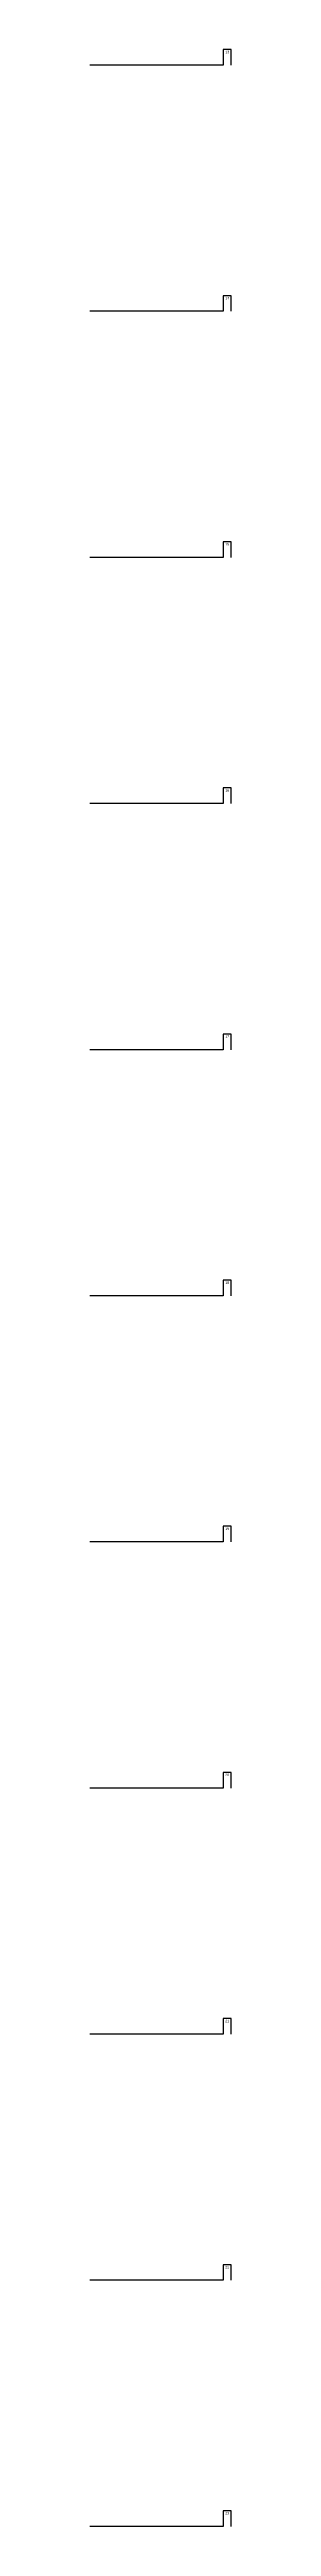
# Model space of a CAD drawing. Header units: millimetres. Extents: x -4379 to 694, y -18291 to 2656.
# Drawn here: x -144 to 0, y -5291 to -2775 of the extents above; entities that cross this region are included whole.
import ezdxf
from ezdxf.enums import TextEntityAlignment as Align

# ---------------------------------------------------------------- set-up
doc = ezdxf.new("R2010")
doc.units = ezdxf.units.MM
doc.layers.add('Def_model', color=7, linetype='Continuous', plot=False)
doc.styles.add('Arial', font='arial.ttf', dxfattribs={"height": 2.5})

msp = doc.modelspace()

# ---------------------------------------------------------------- linework, layer by layer
at = {"layer": 'Def_model', "color": 1, "lineweight": 30}
for points in [[(0, -2790.66), (0, -2774.795), (-8.453, -2774.795), (-8.453, -2790.66), (-144.31, -2790.66)], [(0, -3040.66), (0, -3024.795), (-8.453, -3024.795), (-8.453, -3040.66), (-144.31, -3040.66)], [(0, -3290.66), (0, -3274.795), (-8.453, -3274.795), (-8.453, -3290.66), (-144.31, -3290.66)], [(0, -3540.66), (0, -3524.795), (-8.453, -3524.795), (-8.453, -3540.66), (-144.31, -3540.66)], [(0, -3790.66), (0, -3774.795), (-8.453, -3774.795), (-8.453, -3790.66), (-144.31, -3790.66)], [(0, -4040.66), (0, -4024.795), (-8.453, -4024.795), (-8.453, -4040.66), (-144.31, -4040.66)], [(0, -4290.66), (0, -4274.795), (-8.453, -4274.795), (-8.453, -4290.66), (-144.31, -4290.66)], [(0, -4540.66), (0, -4524.795), (-8.453, -4524.795), (-8.453, -4540.66), (-144.31, -4540.66)], [(0, -4790.66), (0, -4774.795), (-8.453, -4774.795), (-8.453, -4790.66), (-144.31, -4790.66)], [(0, -5040.66), (0, -5024.795), (-8.453, -5024.795), (-8.453, -5040.66), (-144.31, -5040.66)], [(0, -5290.66), (0, -5274.795), (-8.453, -5274.795), (-8.453, -5290.66), (-144.31, -5290.66)]]:
    msp.add_lwpolyline(points, dxfattribs=at)

# ---------------------------------------------------------------- texts
at = {"layer": 'Def_model', "color": 1, "style": 'Arial'}
for s, p in [('13', (-4.214, -2777.279)), ('14', (-4.214, -3027.279)), ('15', (-4.214, -3277.279)), ('16', (-4.214, -3527.279)), ('17', (-4.214, -3777.279)), ('18', (-4.214, -4027.279)), ('19', (-4.214, -4277.279)), ('20', (-4.214, -4527.279)), ('21', (-4.214, -4777.279)), ('22', (-4.214, -5027.279)), ('23', (-4.214, -5277.279))]:
    msp.add_text(s, height=2.5, dxfattribs=at).set_placement(p, align=Align.MIDDLE_CENTER)

doc.saveas('drawing.dxf')
